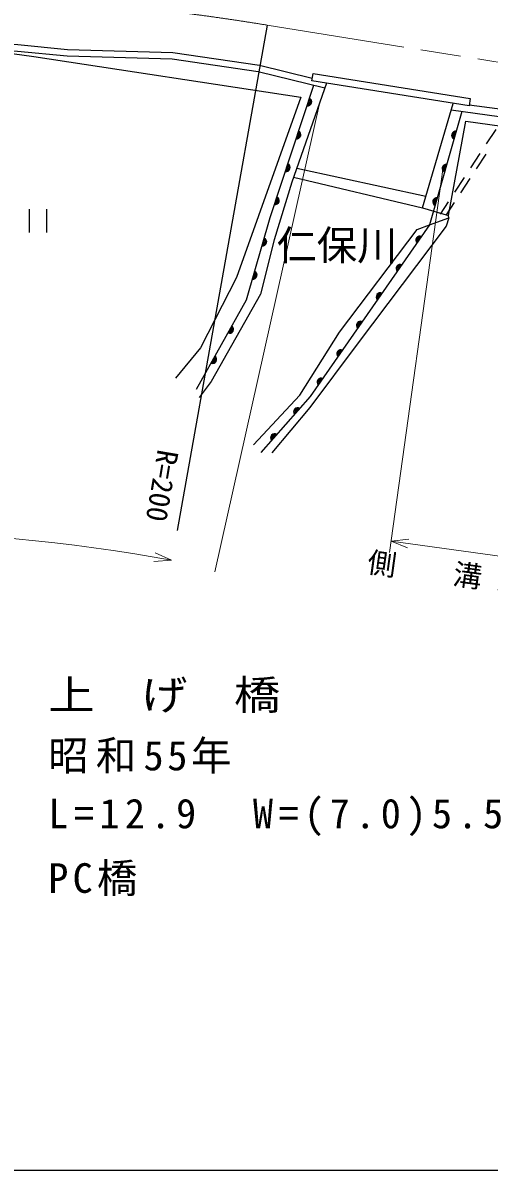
# Model space of a CAD drawing. Units: millimetres, scale not verified. Extents: x 40000 to 680000, y 20000 to 380000.
# Drawn here: x 294181 to 334593, y 205000 to 304410 of the extents above; entities that cross this region are included whole.
import ezdxf
from ezdxf.enums import TextEntityAlignment as Align

# ---------------------------------------------------------------- set-up
doc = ezdxf.new("R2010")
doc.units = ezdxf.units.MM
doc.header["$LTSCALE"] = 1000
doc.linetypes.add('CHAIN', pattern=[18.5, 12, -1.5, 3.5, -1.5])
for name, color, linetype, lineweight in [('M-BGD', 7, 'Continuous', 25), ('M-BMK', 2, 'CHAIN', 13), ('M-BMK-HTXT', 7, 'Continuous', 13), ('M-BMK-SRVR', 3, 'Continuous', 25), ('M-STR-HTXT', 7, 'Continuous', 13), ('M-STR-STR1', 1, 'Continuous', 25), ('M-TTL-BAND', 7, 'Continuous', 25)]:
    doc.layers.add(name, color=color, linetype=linetype, lineweight=lineweight)
doc.styles.add('ＭＳ ゴシック', font='')
doc.styles.get('ＭＳ ゴシック').set_extended_font_data('MS Gothic')

msp = doc.modelspace()

# ---------------------------------------------------------------- linework, layer by layer
at = {"layer": 'M-BGD'}
for p, q in [((334372, 293929), (335195, 295183)), ((333000, 291839), (333823, 293093)), ((333516, 291772), (334339, 293026)), ((317926, 291828), (329122, 289402)), ((331628, 289749), (332451, 291003)), ((332144, 289682), (332967, 290936)), ((330378, 287846), (331079, 288913)), ((330894, 287778), (331595, 288846)), ((294730, 288260), (294730, 286260)), ((296230, 288260), (296230, 286260))]:
    msp.add_line(p, q, dxfattribs=at)
for points in [[(245661, 299027), (252803, 300418), (256734, 301024), (263266, 301824), (270600, 302508), (290288, 302612), (293741, 302527), (298042, 302115), (307165, 301857), (314681, 300755), (319268, 299625)], [(245769, 298473), (252900, 299863), (256811, 300466), (263326, 301263), (270628, 301944), (290282, 302049), (293707, 301964), (298007, 301552), (307116, 301294), (314572, 300201), (320362, 298775)], [(286475, 301641), (293257, 301774), (295125, 301511), (318265, 297984), (312707, 282347), (309568, 276245), (307406, 273618)], [(309240, 272664), (313568, 280408), (315624, 287558), (319390, 299014)], [(320509, 299195), (317499, 290610), (315972, 285609), (314783, 280905), (310499, 273330), (309460, 271954)], [(317648, 291035), (328823, 288380), (331474, 297441)], [(332871, 297311), (346782, 295504), (346515, 294735), (331302, 296853)], [(332219, 296726), (329439, 286903), (319094, 272028), (314814, 267198)], [(328823, 288380), (331075, 287726), (332574, 295905), (345265, 294124), (345737, 290184), (344428, 281141), (342310, 272460)], [(314162, 267834), (318181, 272157), (321625, 277613), (328366, 286515), (329439, 286903), (331104, 287508), (331075, 287726)], [(331104, 287508), (330888, 286787), (323257, 276684), (319053, 271073), (315771, 267150)]]:
    msp.add_lwpolyline(points, dxfattribs=at)
for centre, radius, start, end in [((318861, 297578), 354, 260.60125, 63.00643), ((318861, 297578), 283, 262.82529, 60.78239), ((318861, 297578), 212, 266.57162, 57.03606), ((318861, 297578), 142, 274.28335, 49.32433), ((318861, 297578), 100, 284.60101, 39.00667), ((317924, 294728), 354, 260.60125, 63.00643), ((317924, 294728), 283, 262.82529, 60.78239), ((317924, 294728), 212, 266.57162, 57.03606), ((317924, 294728), 142, 274.28335, 49.32433), ((317924, 294728), 100, 284.60101, 39.00667), ((331698, 294686), 354, 82.99284, 245.39802), ((331698, 294686), 283, 85.21688, 243.17398), ((331698, 294686), 212, 88.96321, 239.42766), ((331698, 294686), 142, 96.67494, 231.71593), ((331698, 294686), 100, 106.9926, 221.39827), ((316987, 291878), 354, 260.60125, 63.00643), ((316987, 291878), 283, 262.82529, 60.78239), ((316987, 291878), 212, 266.57162, 57.03606), ((316987, 291878), 142, 274.28335, 49.32433), ((316987, 291878), 100, 284.60101, 39.00667), ((330881, 291800), 354, 82.99284, 245.39802), ((330881, 291800), 283, 85.21688, 243.17398), ((330881, 291800), 212, 88.96321, 239.42766), ((330881, 291800), 142, 96.67494, 231.71593), ((330881, 291800), 100, 106.9926, 221.39827), ((316051, 289028), 354, 260.60125, 63.00643), ((316051, 289028), 283, 262.82529, 60.78239), ((316051, 289028), 212, 266.57162, 57.03606), ((316051, 289028), 142, 274.28335, 49.32433), ((316051, 289028), 100, 284.60101, 39.00667), ((330064, 288913), 354, 82.99284, 245.39802), ((330064, 288913), 283, 85.21688, 243.17398), ((330064, 288913), 212, 88.96321, 239.42766), ((330064, 288913), 142, 96.67494, 231.71593), ((330064, 288913), 100, 106.9926, 221.39827), ((314959, 285440), 354, 262.75463, 65.15981), ((314959, 285440), 283, 264.97867, 62.93577), ((314959, 285440), 212, 268.72499, 59.18944), ((314959, 285440), 142, 276.43672, 51.47771), ((314959, 285440), 100, 286.75439, 41.16005), ((328593, 285592), 354, 63.98297, 226.38815), ((328593, 285592), 283, 66.20701, 224.16411), ((328593, 285592), 212, 69.95334, 220.41779), ((328593, 285592), 142, 77.66507, 212.70606), ((328593, 285592), 100, 87.98273, 202.38839), ((326880, 283129), 354, 63.98297, 226.38815), ((326880, 283129), 283, 66.20701, 224.16411), ((326880, 283129), 212, 69.95334, 220.41779), ((314130, 282557), 354, 262.75463, 65.15981), ((314130, 282557), 283, 264.97867, 62.93577), ((314130, 282557), 212, 268.72499, 59.18944), ((314130, 282557), 142, 276.43672, 51.47771), ((314130, 282557), 100, 286.75439, 41.16005), ((326880, 283129), 142, 77.66507, 212.70606), ((326880, 283129), 100, 87.98273, 202.38839), ((325167, 280666), 354, 63.98297, 226.38815), ((325167, 280666), 283, 66.20701, 224.16411), ((325167, 280666), 212, 69.95334, 220.41779), ((325167, 280666), 142, 77.66507, 212.70606), ((325167, 280666), 100, 87.98273, 202.38839), ((323455, 278203), 354, 63.98297, 226.38815), ((323455, 278203), 283, 66.20701, 224.16411), ((323455, 278203), 212, 69.95334, 220.41779), ((312089, 277872), 354, 249.5955, 52.00068), ((312089, 277872), 283, 251.81954, 49.77664), ((312089, 277872), 212, 255.56587, 46.03031), ((312089, 277872), 142, 263.27759, 38.31858), ((312089, 277872), 100, 273.59526, 28.00092), ((323455, 278203), 142, 77.66507, 212.70606), ((323455, 278203), 100, 87.98273, 202.38839), ((310625, 275253), 354, 249.5955, 52.00068), ((310625, 275253), 283, 251.81954, 49.77664), ((310625, 275253), 212, 255.56587, 46.03031), ((321742, 275740), 354, 63.98297, 226.38815), ((321742, 275740), 283, 66.20701, 224.16411), ((321742, 275740), 212, 69.95334, 220.41779), ((321742, 275740), 142, 77.66507, 212.70606), ((321742, 275740), 100, 87.98273, 202.38839), ((310625, 275253), 142, 263.27759, 38.31858), ((310625, 275253), 100, 273.59526, 28.00092), ((320029, 273277), 354, 63.98297, 226.38815), ((320029, 273277), 283, 66.20701, 224.16411), ((320029, 273277), 212, 69.95334, 220.41779), ((320029, 273277), 142, 77.66507, 212.70606), ((320029, 273277), 100, 87.98273, 202.38839), ((317990, 270699), 354, 57.25044, 219.65562), ((317990, 270699), 283, 59.47448, 217.43158), ((317990, 270699), 212, 63.2208, 213.68525), ((317990, 270699), 142, 70.93253, 205.97352), ((317990, 270699), 100, 81.2502, 195.65586), ((316000, 268454), 354, 57.25044, 219.65562), ((316000, 268454), 283, 59.47448, 217.43158), ((316000, 268454), 212, 63.2208, 213.68525), ((316000, 268454), 142, 70.93253, 205.97352), ((316000, 268454), 100, 81.2502, 195.65586)]:
    msp.add_arc(centre, radius, start, end, dxfattribs=at)
at = {"layer": 'M-BMK'}
msp.add_line((315341, 304222), (372036, 295135), dxfattribs=at)
msp.add_arc((283154, 107818), 199025, 80.69314, 92.61386, dxfattribs=at)
at = {"layer": 'M-BMK-SRVR'}
msp.add_line((315341, 304222), (307553, 260427), dxfattribs=at)
at = {"layer": 'M-STR-HTXT'}
for p, q in [((319927, 297534), (310815, 256836)), ((330612, 291901), (325963, 258508)), ((326101, 259498), (327638, 259663)), ((326101, 259498), (341163, 257401)), ((326101, 259498), (327535, 258920)), ((307059, 257845), (305652, 258485)), ((307059, 257845), (305516, 257748))]:
    msp.add_line(p, q, dxfattribs=at)
msp.add_arc((280329, 112470), 147812, 79.58143, 100.67661, dxfattribs=at)
at = {"layer": 'M-STR-STR1'}
msp.add_lwpolyline([(319333, 300034), (332958, 297854), (332856, 297219), (319232, 299400)], close=True, dxfattribs=at)
at = {"layer": 'M-TTL-BAND'}
msp.add_line((40000, 205000), (579000, 205000), dxfattribs=at)

# ---------------------------------------------------------------- texts
at = {"layer": 'M-BMK-HTXT', "style": 'ＭＳ ゴシック'}
msp.add_text('仁保川', height=2566, dxfattribs=at).set_placement((321403, 283094), align=Align.BOTTOM_CENTER)
at = {"layer": 'M-BMK-SRVR', "style": 'ＭＳ ゴシック'}
msp.add_text('R=200', height=1833, rotation=260.39, dxfattribs=at).set_placement((306775, 267369), align=Align.MIDDLE_LEFT)
at = {"layer": 'M-STR-HTXT', "style": 'ＭＳ ゴシック'}
msp.add_text('側\u3000\u3000溝 L=13.7', height=1833, rotation=352.073, dxfattribs=at).set_placement((333149, 254983), align=Align.BOTTOM_CENTER)
at = {"layer": 'M-STR-HTXT', "style": 'ＭＳ ゴシック', "width": 1.15}
msp.add_text('上\u3000げ\u3000橋', height=2566, dxfattribs=at).set_placement((296373, 244126), align=Align.BOTTOM_LEFT)
at = {"layer": 'M-STR-HTXT', "char_height": 2566, "attachment_point": 7, "style": 'ＭＳ ゴシック'}
for s, insert in [('\\T1.18;昭和55年', (296373, 239359)), ('\\T1.27;L=12.9\u3000W=(7.0)5.5', (296373, 233935)), ('\\T1.21;PC橋', (296373, 228744))]:
    msp.add_mtext(s, dxfattribs=dict(at, insert=insert))

doc.saveas('drawing.dxf')
